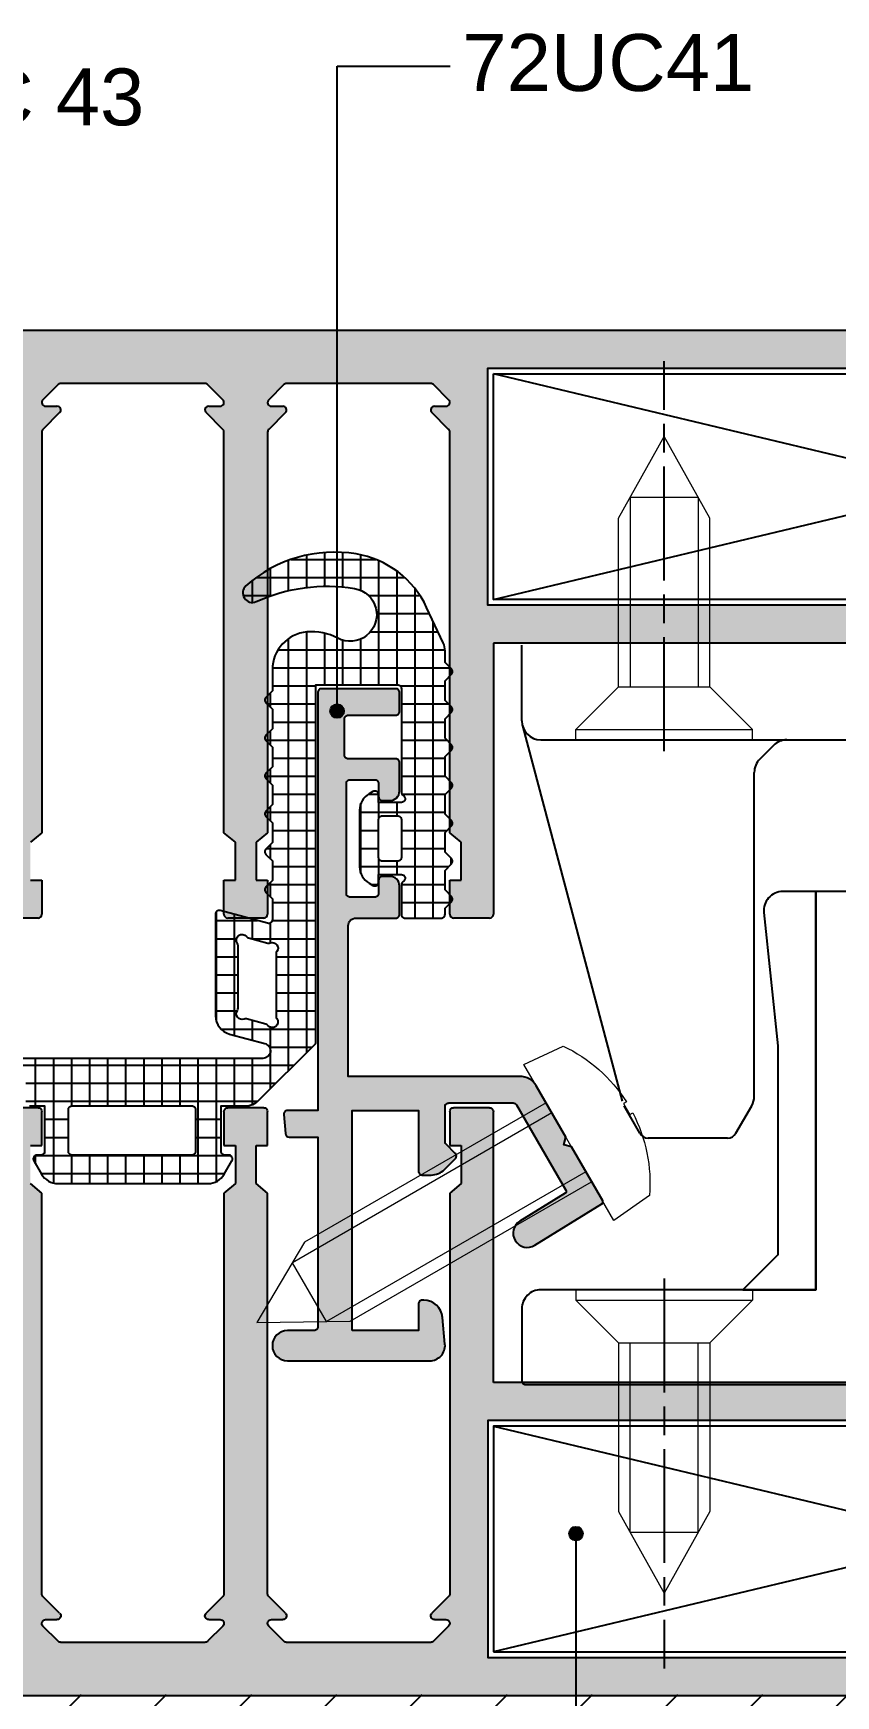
# Model space of a CAD drawing. Header units: millimetres. Extents: x -624 to 1947, y 11274 to 11571.
# Drawn here: x 183.3 to 225.6, y 11347 to 11434.7 of the extents above; entities that cross this region are included whole.
import ezdxf

# ---------------------------------------------------------------- set-up
doc = ezdxf.new("R2010")
doc.units = ezdxf.units.MM
doc.linetypes.add('AM_ISO08W050', pattern=[18, 12, -1.5, 3, -1.5])
doc.linetypes.add('AM_ISO08W050x2', pattern=[9, 6, -0.75, 1.5, -0.75])
for name, color, linetype in [('6', 11, 'Continuous'), ('AKSESUAR', 7, 'Continuous'), ('AM_7N', 4, 'AM_ISO08W050'), ('Antet', 7, 'Continuous'), ('FITIL', 11, 'Continuous'), ('mennteşe_k', 5, 'Continuous'), ('nokta', 140, 'Continuous')]:
    doc.layers.add(name, color=color, linetype=linetype)
doc.styles.get("Standard").update_dxf_attribs({"font": 'arial.ttf'})

# ---------------------------------------------------------------- blocks, each defined once
blk = doc.blocks.new('110split')
at = {"color": 0}
for p, q in [((1086.142, -439.775), (1195.942, -439.775)), ((1109, -442.633), (1108.2, -443.433)), ((1116.742, -442.575), (1109.142, -442.575)), ((1117.683, -443.433), (1116.883, -442.633)), ((1120.9, -442.633), (1120.1, -443.433)), ((1128.642, -442.575), (1121.042, -442.575)), ((1129.583, -443.433), (1128.783, -442.633)), ((1109.083, -444.116), (1108.2, -444.999)), ((1108.342, -443.775), (1108.942, -443.775)), ((1117.683, -444.999), (1116.8, -444.116)), ((1116.942, -443.775), (1117.542, -443.775)), ((1120.983, -444.116), (1120.1, -444.999)), ((1120.242, -443.775), (1120.842, -443.775)), ((1129.583, -444.999), (1128.7, -444.116)), ((1128.842, -443.775), (1129.442, -443.775)), ((1108.142, -445.14), (1108.142, -466.271)), ((1117.742, -466.271), (1117.742, -445.14)), ((1120.042, -445.14), (1120.042, -466.271)), ((1129.642, -466.271), (1129.642, -445.14)), ((1182.042, -456.275), (1131.942, -456.275)), ((1131.942, -456.275), (1131.942, -470.575)), ((1108.142, -466.271), (1107.542, -466.775)), ((1118.342, -466.775), (1117.742, -466.271)), ((1120.042, -466.271), (1119.442, -466.775)), ((1130.242, -466.775), (1129.642, -466.271)), ((1118.342, -468.775), (1118.342, -466.775)), ((1119.442, -466.775), (1119.442, -468.775)), ((1130.242, -468.775), (1130.242, -466.775)), ((1107.542, -468.775), (1108.142, -468.775)), ((1108.142, -468.775), (1108.142, -470.575)), ((1117.742, -470.575), (1117.742, -468.775)), ((1117.742, -468.775), (1118.342, -468.775)), ((1119.442, -468.775), (1120.042, -468.775)), ((1120.042, -468.775), (1120.042, -470.575)), ((1129.642, -470.575), (1129.642, -468.775)), ((1129.642, -468.775), (1130.242, -468.775)), ((1107.942, -470.775), (1104.826, -470.775)), ((1119.842, -470.775), (1117.942, -470.775)), ((1131.742, -470.775), (1129.842, -470.775))]:
    blk.add_line(p, q, dxfattribs=at)
blk.add_lwpolyline([(1182.042, -454.275), (1131.642, -454.275), (1131.642, -441.775), (1182.042, -441.775)], close=True, dxfattribs=at)
for centre, start, end in [((1109.142, -442.775), 90, 135), ((1116.742, -442.775), 45, 90), ((1121.042, -442.775), 90, 135), ((1128.642, -442.775), 45, 90), ((1108.342, -443.575), 135, 270), ((1117.542, -443.575), 270, 45), ((1120.242, -443.575), 135, 270), ((1129.442, -443.575), 270, 45), ((1108.942, -443.975), 315, 90), ((1116.942, -443.975), 90, 225), ((1120.842, -443.975), 315, 90), ((1128.842, -443.975), 90, 225), ((1108.342, -445.14), 135, 180), ((1117.542, -445.14), 0, 45), ((1120.242, -445.14), 135, 180), ((1129.442, -445.14), 0, 45), ((1107.942, -470.575), 270, 0), ((1117.942, -470.575), 180, 270), ((1119.842, -470.575), 270, 0), ((1129.842, -470.575), 180, 270), ((1131.742, -470.575), 270, 0)]:
    blk.add_arc(centre, 0.2, start, end, dxfattribs=at)
blk = doc.blocks.new('TAKOZ1')
at = {"color": 3}
for p, q in [((711.867, 3.367), (761.667, 15.267)), ((761.667, 3.367), (711.867, 15.267))]:
    blk.add_line(p, q, dxfattribs=at)
blk.add_lwpolyline([(711.867, 15.267), (761.667, 15.267), (761.667, 3.367), (711.867, 3.367)], close=True, dxfattribs=at)
blk = doc.blocks.new('l')
at = {"color": 1, "linetype": 'Continuous', "lineweight": 15}
for p, q in [((-568.239, 12795.159), (-581.916, 12787.263)), ((-566.449, 12792.059), (-580.126, 12784.163)), ((-580.126, 12784.163), (-581.916, 12787.263))]:
    blk.add_line(p, q, dxfattribs=at)
blk.add_lwpolyline([(-568.544, 12795.688), (-581.274, 12788.338), (-583.798, 12784.109), (-578.874, 12784.181), (-566.144, 12791.531), (-568.544, 12795.688), (-569.719, 12797.723), (-567.645, 12798.69, -0.141893), (-564.311, 12795.742), (-564.465, 12795.653), (-564.135, 12795.081), (-563.981, 12795.17, -0.141893), (-563.094, 12790.808), (-564.969, 12789.496), (-566.144, 12791.531)], format="xyb", dxfattribs=at)
blk = doc.blocks.new('83')
at = {"color": 1, "linetype": 'Continuous', "lineweight": 15}
for p, q in [((-576.18, 12794.347), (-573.78, 12798.647)), ((-571.38, 12794.347), (-573.78, 12798.647)), ((-575.57, 12795.44), (-575.57, 12785.447)), ((-575.57, 12795.44), (-571.99, 12795.44)), ((-571.99, 12795.44), (-571.99, 12785.447)), ((-576.18, 12785.447), (-576.18, 12794.347)), ((-571.38, 12785.447), (-571.38, 12794.347)), ((-576.18, 12785.447), (-578.43, 12783.197)), ((-576.18, 12785.447), (-571.38, 12785.447)), ((-571.38, 12785.447), (-569.13, 12783.197)), ((-578.43, 12783.197), (-569.13, 12783.197)), ((-578.43, 12782.647), (-578.43, 12783.197)), ((-578.43, 12782.647), (-569.13, 12782.647)), ((-569.13, 12782.647), (-569.13, 12783.197))]:
    blk.add_line(p, q, dxfattribs=at)

msp = doc.modelspace()

# ---------------------------------------------------------------- hatches: boundary and pattern name
msp.add_hatch(color=9).paths.add_polyline_path([(211.355, 11376.437), (209.795, 11379.139, 0.267949), (208.929, 11379.639), (199.886, 11379.639), (199.886, 11387.589, -0.414214), (200.286, 11387.989), (202.386, 11387.989, 0.414214), (202.586, 11388.189), (202.586, 11389.689, 0.414214), (202.086, 11390.189), (201.686, 11390.189, 0.414214), (201.486, 11389.989), (201.486, 11389.289, -0.414214), (201.286, 11389.089), (199.986, 11389.089, -0.414214), (199.786, 11389.289), (199.786, 11395.089, -0.414214), (199.986, 11395.289), (201.286, 11395.289, -0.414214), (201.486, 11395.089), (201.486, 11394.389, 0.414214), (201.686, 11394.189), (202.086, 11394.189, 0.414214), (202.586, 11394.689), (202.586, 11396.189, 0.414214), (202.386, 11396.389), (199.886, 11396.389, -0.414214), (199.686, 11396.589), (199.686, 11398.489, -0.414214), (199.886, 11398.689), (202.386, 11398.689, 0.414214), (202.586, 11398.889), (202.586, 11399.889, 0.414214), (202.386, 11400.089), (198.486, 11400.089, 0.414214), (198.286, 11399.889), (198.286, 11377.839), (196.686, 11377.839, 0.440011), (196.487, 11377.622), (196.575, 11376.622, 0.388879), (196.774, 11376.439), (198.286, 11376.439), (198.286, 11366.439, -0.414214), (198.086, 11366.239), (196.686, 11366.239, 1), (196.686, 11364.639), (204.186, 11364.639, 0.440011), (204.983, 11365.509), (204.859, 11366.927, 0.388879), (203.863, 11367.839), (203.786, 11367.839, 0.414214), (203.586, 11367.639), (203.586, 11366.239), (200.086, 11366.239), (200.086, 11377.839), (203.586, 11377.839), (203.586, 11374.639, 0.414214), (203.786, 11374.439), (204.255, 11374.439, 0.198912), (204.962, 11374.732), (205.528, 11375.298, 0.414214), (205.528, 11375.581), (205.045, 11376.064, -0.198912), (204.986, 11376.205), (204.986, 11378.039, -0.414214), (205.186, 11378.239), (208.582, 11378.239, -0.267949), (208.756, 11378.139), (211.355, 11373.637, -0.405819), (211.314, 11373.475), (208.935, 11372.009, 1), (209.722, 11370.732), (213.257, 11372.911, 0.405819), (213.297, 11373.073), (211.655, 11375.918), (211.245, 11376.027)])
h = msp.add_hatch()
h.set_pattern_fill('ANSI31', color=256)
h.set_pattern_definition([(45, (793.4177, -1259.8028), (-2.245064, 2.245064), [])])
h.paths.add_polyline_path([(272.779, 11347.048), (161.995, 11347.048), (161.995, 11339.546), (272.779, 11339.546)])
at = {"layer": 'AKSESUAR', "linetype": 'ByBlock'}
h = msp.add_hatch(color=30, dxfattribs=at)
h.paths.add_polyline_path([(271.536, 11418.989), (161.736, 11418.989, 0.414214), (161.536, 11418.789), (161.536, 11416.989), (161.883, 11416.789), (162.336, 11416.789, 0.414214), (162.536, 11416.989), (162.536, 11417.585, -0.50381), (162.924, 11417.872, -0.740532), (162.924, 11412.707, -0.50381), (162.536, 11412.994), (162.536, 11413.589, 0.414214), (162.336, 11413.789), (161.883, 11413.789), (161.536, 11413.589), (161.536, 11396.689, 0.414214), (161.736, 11396.489), (162.224, 11396.489), (162.536, 11396.989), (162.849, 11396.489), (164.024, 11396.489), (164.336, 11396.989), (164.649, 11396.489), (165.824, 11396.489), (166.136, 11396.989), (166.449, 11396.489), (167.624, 11396.489), (167.936, 11396.989), (168.249, 11396.489), (169.019, 11396.489), (169.819, 11397.289), (171.236, 11397.289, -0.414214), (172.236, 11396.289), (172.236, 11393.489, -0.414214), (171.236, 11392.489), (169.149, 11392.489), (168.836, 11391.989), (168.524, 11392.489), (167.349, 11392.489), (167.036, 11391.989), (166.724, 11392.489), (165.549, 11392.489), (165.236, 11391.989), (164.924, 11392.489), (163.749, 11392.489), (163.436, 11391.989), (163.124, 11392.489), (162.036, 11392.489), (161.536, 11391.989), (161.536, 11388.189, 0.414214), (161.736, 11387.989), (163.036, 11387.989, 0.414214), (163.236, 11388.189), (163.236, 11390.089, -0.421164), (163.646, 11390.489), (172.092, 11390.289, -0.407297), (172.336, 11390.039), (172.336, 11388.189, 0.414214), (172.536, 11387.989), (175.052, 11387.989), (175.236, 11388.309), (175.236, 11388.789, 0.414214), (175.036, 11388.989), (173.936, 11388.989, -0.414214), (173.736, 11389.189), (173.736, 11390.989), (174.636, 11392.919), (174.636, 11396.889), (181.736, 11396.889), (181.736, 11389.189, -0.414214), (181.536, 11388.989), (180.436, 11388.989, 0.414214), (180.236, 11388.789), (180.236, 11388.309), (180.421, 11387.989), (183.536, 11387.989, 0.414214), (183.736, 11388.189), (183.736, 11389.989), (183.136, 11389.989), (183.136, 11391.989), (183.736, 11392.493), (183.736, 11413.707), (184.678, 11414.648, 0.668179), (184.536, 11414.989), (183.936, 11414.989, -0.668179), (183.795, 11415.331), (184.653, 11416.189), (192.419, 11416.189), (193.278, 11415.331, -0.668179), (193.136, 11414.989), (192.536, 11414.989, 0.668179), (192.395, 11414.648), (193.336, 11413.707), (193.336, 11392.493), (193.936, 11391.989), (193.936, 11389.989), (193.336, 11389.989), (193.336, 11388.189, 0.414214), (193.536, 11387.989), (195.436, 11387.989, 0.414214), (195.636, 11388.189), (195.636, 11389.989), (195.036, 11389.989), (195.036, 11391.989), (195.636, 11392.493), (195.636, 11413.707), (196.578, 11414.648, 0.668179), (196.436, 11414.989), (195.836, 11414.989, -0.668179), (195.695, 11415.331), (196.553, 11416.189), (204.319, 11416.189), (205.178, 11415.331, -0.668179), (205.036, 11414.989), (204.436, 11414.989, 0.668179), (204.295, 11414.648), (205.236, 11413.707), (205.236, 11392.493), (205.836, 11391.989), (205.836, 11389.989), (205.236, 11389.989), (205.236, 11388.189, 0.414214), (205.436, 11387.989), (207.336, 11387.989, 0.414214), (207.536, 11388.189), (207.536, 11402.489), (257.636, 11402.489), (257.636, 11388.189, 0.414214), (257.836, 11387.989), (259.436, 11387.989, 0.414214), (259.636, 11388.189), (259.636, 11389.989), (259.036, 11389.989), (259.036, 11391.989), (259.636, 11392.493), (259.636, 11413.707), (260.578, 11414.648, 0.668179), (260.436, 11414.989), (259.836, 11414.989, -0.668179), (259.695, 11415.331), (260.553, 11416.189), (268.319, 11416.189), (269.178, 11415.331, -0.668179), (269.036, 11414.989), (268.436, 11414.989, 0.668179), (268.295, 11414.648), (269.236, 11413.707), (269.236, 11392.493), (269.836, 11391.989), (269.836, 11389.989), (269.236, 11389.989), (269.236, 11388.189, 0.414214), (269.436, 11387.989), (271.336, 11387.989, 0.414214), (271.536, 11388.189)])
h.paths.add_polyline_path([(257.636, 11416.989), (257.636, 11404.489), (207.236, 11404.489), (207.236, 11416.989)], flags=16)
h.paths.add_polyline_path([(181.736, 11416.789), (181.736, 11412.865), (179.808, 11411.247, 0.700208), (179.936, 11410.894), (181.736, 11410.894), (181.736, 11398.989), (163.536, 11398.989), (163.536, 11410.894), (166.436, 11410.894, 0.414214), (166.836, 11411.294), (166.836, 11416.789, -0.414214), (167.036, 11416.989), (181.536, 11416.989, -0.414214)], flags=16)
h = msp.add_hatch(color=30, dxfattribs=at)
h.paths.add_polyline_path([(271.536, 11346.989), (161.736, 11346.989, -0.414214), (161.536, 11347.189), (161.536, 11348.989), (161.883, 11349.189), (162.336, 11349.189, -0.414214), (162.536, 11348.989), (162.536, 11348.394, 0.50381), (162.924, 11348.107, 0.740532), (162.924, 11353.272, 0.50381), (162.536, 11352.985), (162.536, 11352.389, -0.414214), (162.336, 11352.189), (161.883, 11352.189), (161.536, 11352.389), (161.536, 11369.289, -0.414214), (161.736, 11369.489), (162.224, 11369.489), (162.536, 11368.989), (162.849, 11369.489), (164.024, 11369.489), (164.336, 11368.989), (164.649, 11369.489), (165.824, 11369.489), (166.136, 11368.989), (166.449, 11369.489), (167.624, 11369.489), (167.936, 11368.989), (168.249, 11369.489), (169.019, 11369.489), (169.819, 11368.689), (171.236, 11368.689, 0.414214), (172.236, 11369.689), (172.236, 11372.489, 0.414214), (171.236, 11373.489), (169.149, 11373.489), (168.836, 11373.989), (168.524, 11373.489), (167.349, 11373.489), (167.036, 11373.989), (166.724, 11373.489), (165.549, 11373.489), (165.236, 11373.989), (164.924, 11373.489), (163.749, 11373.489), (163.436, 11373.989), (163.124, 11373.489), (162.036, 11373.489), (161.536, 11373.989), (161.536, 11377.789, -0.414214), (161.736, 11377.989), (163.036, 11377.989, -0.414214), (163.236, 11377.789), (163.236, 11375.889, 0.421164), (163.646, 11375.49), (172.092, 11375.689, 0.407297), (172.336, 11375.94), (172.336, 11377.789, -0.414214), (172.536, 11377.989), (175.052, 11377.989), (175.236, 11377.67), (175.236, 11377.189, -0.414214), (175.036, 11376.989), (173.936, 11376.989, 0.414214), (173.736, 11376.789), (173.736, 11374.989), (174.636, 11373.059), (174.636, 11369.089), (181.736, 11369.089), (181.736, 11376.789, 0.414214), (181.536, 11376.989), (180.436, 11376.989, -0.414214), (180.236, 11377.189), (180.236, 11377.67), (180.421, 11377.989), (183.536, 11377.989, -0.414214), (183.736, 11377.789), (183.736, 11375.989), (183.136, 11375.989), (183.136, 11373.989), (183.736, 11373.486), (183.736, 11352.272), (184.678, 11351.331, -0.668179), (184.536, 11350.989), (183.936, 11350.989, 0.668179), (183.795, 11350.648), (184.653, 11349.789), (192.419, 11349.789), (193.278, 11350.648, 0.668179), (193.136, 11350.989), (192.536, 11350.989, -0.668179), (192.395, 11351.331), (193.336, 11352.272), (193.336, 11373.486), (193.936, 11373.989), (193.936, 11375.989), (193.336, 11375.989), (193.336, 11377.789, -0.414214), (193.536, 11377.989), (195.436, 11377.989, -0.414214), (195.636, 11377.789), (195.636, 11375.989), (195.036, 11375.989), (195.036, 11373.989), (195.636, 11373.486), (195.636, 11352.272), (196.578, 11351.331, -0.668179), (196.436, 11350.989), (195.836, 11350.989, 0.668179), (195.695, 11350.648), (196.553, 11349.789), (204.319, 11349.789), (205.178, 11350.648, 0.668179), (205.036, 11350.989), (204.436, 11350.989, -0.668179), (204.295, 11351.331), (205.236, 11352.272), (205.236, 11373.486), (205.836, 11373.989), (205.836, 11375.989), (205.236, 11375.989), (205.236, 11377.789, -0.414214), (205.436, 11377.989), (207.336, 11377.989, -0.414214), (207.536, 11377.789), (207.536, 11363.489), (257.636, 11363.489), (257.636, 11377.789, -0.414214), (257.836, 11377.989), (259.436, 11377.989, -0.414214), (259.636, 11377.789), (259.636, 11375.989), (259.036, 11375.989), (259.036, 11373.989), (259.636, 11373.486), (259.636, 11352.272), (260.578, 11351.331, -0.668179), (260.436, 11350.989), (259.836, 11350.989, 0.668179), (259.695, 11350.648), (260.553, 11349.789), (268.319, 11349.789), (269.178, 11350.648, 0.668179), (269.036, 11350.989), (268.436, 11350.989, -0.668179), (268.295, 11351.331), (269.236, 11352.272), (269.236, 11373.486), (269.836, 11373.989), (269.836, 11375.989), (269.236, 11375.989), (269.236, 11377.789, -0.414214), (269.436, 11377.989), (271.336, 11377.989, -0.414214), (271.536, 11377.789)])
h.paths.add_polyline_path([(257.636, 11348.989), (257.636, 11361.489), (207.236, 11361.489), (207.236, 11348.989)], flags=16)
h.paths.add_polyline_path([(181.736, 11349.189), (181.736, 11353.114), (179.808, 11354.732, -0.700208), (179.936, 11355.085), (181.736, 11355.085), (181.736, 11366.989), (163.536, 11366.989), (163.536, 11355.085), (166.436, 11355.085, -0.414214), (166.836, 11354.685), (166.836, 11349.189, 0.414214), (167.036, 11348.989), (181.536, 11348.989, 0.414214)], flags=16)
at = {"layer": 'Antet'}
h = msp.add_hatch(color=0, dxfattribs=at)
h.set_gradient(color1=(77, 0, 0))
edge = h.paths.add_edge_path()
edge.add_arc((199.299, 11398.909), 0.362, 0, 360)
h = msp.add_hatch(dxfattribs=at)
h.set_pattern_fill('LINE', color=0, scale=0.5, angle=45, style=0)
h.set_pattern_definition([(45, (1238.24587, 11319.69611), (-0.044194174, 0.044194174), [])])
edge = h.paths.add_edge_path()
edge.add_arc((211.89, 11355.525), 0.362, 0, 360)
at = {"layer": 'FITIL'}
h = msp.add_hatch(dxfattribs=at)
h.set_pattern_fill('NET', color=256, scale=0.3, style=0)
h.set_pattern_definition([(0, (466.3012, -1354.6916), (0, 0.9525), []), (90, (466.3012, -1354.6916), (-0.9525, 1e-16), [])])
h.paths.add_polyline_path([(195.179, 11378.382), (198.128, 11381.331, 0.198912), (198.186, 11381.472), (198.186, 11400.289), (202.486, 11400.289, -0.414214), (202.686, 11400.089), (202.686, 11394.636, 0.267949), (202.786, 11394.463, -0.767327), (202.686, 11394.089), (201.486, 11394.089), (201.486, 11394.489, 0.57735), (201.186, 11394.663), (200.986, 11394.547, 0.267949), (200.486, 11393.681), (200.486, 11390.698, 0.267949), (200.986, 11389.832), (201.186, 11389.716, 0.57735), (201.486, 11389.889), (201.486, 11390.289), (202.686, 11390.289, -0.767327), (202.786, 11389.916, 0.267949), (202.686, 11389.743), (202.686, 11388.189, 0.414214), (202.886, 11387.989), (204.786, 11387.989, 0.414214), (204.986, 11388.189), (204.986, 11388.507), (205.328, 11388.848, 0.414214), (205.328, 11389.131), (204.986, 11389.472), (204.986, 11390.507), (205.328, 11390.848, 0.414214), (205.328, 11391.131), (204.986, 11391.472), (204.986, 11392.507), (205.328, 11392.848, 0.414214), (205.328, 11393.131), (204.986, 11393.472), (204.986, 11394.507), (205.328, 11394.848, 0.414214), (205.328, 11395.131), (204.986, 11395.472), (204.986, 11396.507), (205.328, 11396.848, 0.414214), (205.328, 11397.131), (204.986, 11397.472), (204.986, 11398.507), (205.328, 11398.848, 0.414214), (205.328, 11399.131), (204.986, 11399.472), (204.986, 11400.507), (205.328, 11400.848, 0.414214), (205.328, 11401.131), (204.986, 11401.472), (204.986, 11402.077, 0.109518), (204.893, 11402.499), (204.018, 11404.375, 0.247183), (200.308, 11407.194, 0.227201), (194.497, 11405.513, 0.859224), (195.037, 11404.684, -0.148216), (200.213, 11405.371, -1.178156), (199.329, 11402.753, 0.145677), (197.707, 11403.081, 0.388151), (195.886, 11401.089), (195.886, 11399.972), (195.545, 11399.631, 0.414214), (195.545, 11399.348), (195.886, 11399.007), (195.886, 11397.972), (195.545, 11397.631, 0.414214), (195.545, 11397.348), (195.886, 11397.007), (195.886, 11395.972), (195.545, 11395.631, 0.414214), (195.545, 11395.348), (195.886, 11395.007), (195.886, 11393.972), (195.545, 11393.631, 0.414214), (195.545, 11393.348), (195.886, 11393.007), (195.886, 11391.972), (195.545, 11391.631, 0.414214), (195.545, 11391.348), (195.886, 11391.007), (195.886, 11389.972), (195.545, 11389.631, 0.414214), (195.545, 11389.348), (195.886, 11389.007), (195.886, 11387.907, -0.493145), (195.635, 11387.714), (193.138, 11388.383, 0.493145), (192.886, 11388.19), (192.886, 11382.841, 0.339454), (193.627, 11381.875), (195.49, 11381.376, -0.876976), (195.386, 11380.589), (181.136, 11380.589, 0.160487), (180.542, 11380.394), (178.233, 11378.687, -0.32946), (177.639, 11378.687), (175.331, 11380.394, 0.160487), (174.736, 11380.589), (173.6, 11380.589, -0.315299), (172.661, 11381.247), (169.651, 11389.515, 0.221695), (168.456, 11390.711), (166.142, 11391.553, 1), (165.731, 11390.426), (167.943, 11389.621, -0.244698), (168.567, 11388.94), (170.467, 11381.848, -0.489206), (169.514, 11380.589), (130.532, 11380.095), (131.139, 11382.357, 0.414214), (130.149, 11384.072), (128.267, 11384.576, 0.414214), (127.778, 11384.293), (127.7, 11384.003, 0.414214), (127.983, 11383.513), (129.767, 11383.035, -0.414214), (129.909, 11382.79), (129.169, 11380.031, -0.339454), (128.203, 11379.289), (126.086, 11379.289, -0.39896), (125.088, 11380.237), (124.879, 11384.21, 0.900404), (124.085, 11384.252), (123.577, 11381.043, -0.202034), (122.757, 11379.724), (118.113, 11376.434, 0.912212), (118.412, 11375.917), (122.504, 11377.808, 0.202229), (122.609, 11377.923, -0.56776), (123.283, 11378.058, 0.211717), (123.437, 11377.989), (124.84, 11377.989, 0.267949), (125.013, 11378.089, -0.767327), (125.386, 11377.989), (125.386, 11376.789), (124.986, 11376.789, 0.57735), (124.813, 11376.489), (124.929, 11376.289, 0.267949), (125.795, 11375.789), (127.878, 11375.789, 0.267949), (128.744, 11376.289), (128.859, 11376.489, 0.57735), (128.686, 11376.789), (128.286, 11376.789), (128.286, 11377.989, -0.767327), (128.659, 11378.089, 0.267949), (128.833, 11377.989), (129.661, 11377.989, 0.339454), (130.048, 11378.286), (130.129, 11378.589), (172.935, 11379.133, -0.404149), (173.137, 11378.942, 0.856324), (175.102, 11378.731), (175.158, 11378.938, -0.528747), (175.47, 11379.047), (177.045, 11377.883, 0.32946), (178.828, 11377.883), (181.136, 11379.589), (182.686, 11379.589, -0.414214), (182.886, 11379.389), (182.886, 11378.289, 0.414214), (183.086, 11378.089), (183.886, 11378.089), (183.886, 11375.689, -0.414214), (183.686, 11375.489), (183.486, 11375.489, 0.57735), (183.313, 11375.189), (183.717, 11374.489, 0.267949), (184.583, 11373.989), (192.489, 11373.989, 0.267949), (193.355, 11374.489), (193.759, 11375.189, 0.57735), (193.586, 11375.489), (193.386, 11375.489, -0.414214), (193.186, 11375.689), (193.186, 11378.089), (194.472, 11378.089, 0.198912)])
h.paths.add_polyline_path([(194.046, 11383.121, 0.162278), (194.086, 11383.241), (194.086, 11386.533, 0.162278), (194.046, 11386.653, -0.989063), (194.522, 11387.018, 0.162278), (194.628, 11386.948), (195.648, 11386.675, 0.162278), (195.775, 11386.682, -0.758627), (196.126, 11386.224, 0.162278), (196.086, 11386.104), (196.086, 11382.812, 0.162278), (196.126, 11382.692, -0.989063), (195.65, 11382.327, 0.162278), (195.545, 11382.396), (194.524, 11382.67, 0.162278), (194.398, 11382.662, -0.758627)], flags=16)
h.paths.add_polyline_path([(126.086, 11377.789, -0.414214), (126.286, 11377.989), (127.386, 11377.989, -0.414214), (127.586, 11377.789), (127.586, 11376.989, -0.414214), (127.386, 11376.789), (126.286, 11376.789, -0.414214), (126.086, 11376.989)], flags=16)
h.paths.add_polyline_path([(185.186, 11375.689), (185.186, 11377.889, -0.414214), (185.386, 11378.089), (191.686, 11378.089, -0.414214), (191.886, 11377.889), (191.886, 11375.689, -0.414214), (191.686, 11375.489), (185.386, 11375.489, -0.414214)], flags=16)
h.paths.add_polyline_path([(201.486, 11393.189, -0.414214), (201.686, 11393.389), (202.486, 11393.389, -0.414214), (202.686, 11393.189), (202.686, 11391.189, -0.414214), (202.486, 11390.989), (201.686, 11390.989, -0.414214), (201.486, 11391.189)], flags=16)

# ---------------------------------------------------------------- linework, layer by layer
at = {"color": 140}
for p, q in [((199.299, 11398.909), (199.299, 11432.923)), ((199.299, 11432.923), (205.265, 11432.923))]:
    msp.add_line(p, q, dxfattribs=at)
at = {"color": 3, "linetype": 'Continuous', "lineweight": 15}
for p, q in [((209.795, 11379.139), (211.355, 11376.437)), ((211.355, 11373.637), (208.756, 11378.139)), ((211.245, 11376.027), (211.355, 11376.437)), ((211.245, 11376.027), (211.655, 11375.918)), ((211.655, 11375.918), (213.297, 11373.073))]:
    msp.add_line(p, q, dxfattribs=at)
at = {"color": 11}
msp.add_lwpolyline([(183.086, 11378.089), (183.886, 11378.089), (183.886, 11375.689, -0.414214), (183.686, 11375.489), (183.486, 11375.489, 0.57735), (183.313, 11375.189), (183.717, 11374.489, 0.267949), (184.583, 11373.989), (192.489, 11373.989, 0.267949), (193.355, 11374.489), (193.759, 11375.189, 0.57735), (193.586, 11375.489), (193.386, 11375.489, -0.414214), (193.186, 11375.689), (193.186, 11378.089), (194.472, 11378.089, 0.198912), (195.179, 11378.382), (198.128, 11381.331, 0.198912), (198.186, 11381.472), (198.186, 11400.289), (202.486, 11400.289, -0.414214), (202.686, 11400.089), (202.686, 11394.636, 0.267949), (202.786, 11394.463, -0.767327), (202.686, 11394.089), (201.486, 11394.089), (201.486, 11394.489, 0.57735), (201.186, 11394.663), (200.986, 11394.547, 0.267949), (200.486, 11393.681), (200.486, 11390.698, 0.267949), (200.986, 11389.832), (201.186, 11389.716, 0.57735), (201.486, 11389.889), (201.486, 11390.289), (202.686, 11390.289, -0.767327), (202.786, 11389.916, 0.267949), (202.686, 11389.743), (202.686, 11388.189, 0.414214), (202.886, 11387.989), (204.786, 11387.989, 0.414214), (204.986, 11388.189), (204.986, 11388.507), (205.328, 11388.848, 0.414214), (205.328, 11389.131), (204.986, 11389.472), (204.986, 11390.507), (205.328, 11390.848, 0.414214), (205.328, 11391.131), (204.986, 11391.472), (204.986, 11392.507), (205.328, 11392.848, 0.414214), (205.328, 11393.131), (204.986, 11393.472), (204.986, 11394.507), (205.328, 11394.848, 0.414214), (205.328, 11395.131), (204.986, 11395.472), (204.986, 11396.507), (205.328, 11396.848, 0.414214), (205.328, 11397.131), (204.986, 11397.472), (204.986, 11398.507), (205.328, 11398.848, 0.414214), (205.328, 11399.131), (204.986, 11399.472), (204.986, 11400.507), (205.328, 11400.848, 0.414214), (205.328, 11401.131), (204.986, 11401.472), (204.986, 11402.077, 0.109518), (204.893, 11402.499), (204.018, 11404.375, 0.247183), (200.308, 11407.194, 0.227201), (194.497, 11405.513, 0.859224), (195.037, 11404.684, -0.148216), (200.213, 11405.371, -1.178156), (199.329, 11402.753, 0.145677), (197.707, 11403.081, 0.388151), (195.886, 11401.089), (195.886, 11399.972), (195.545, 11399.631, 0.414214), (195.545, 11399.348), (195.886, 11399.007), (195.886, 11397.972), (195.545, 11397.631, 0.414214), (195.545, 11397.348), (195.886, 11397.007), (195.886, 11395.972), (195.545, 11395.631, 0.414214), (195.545, 11395.348), (195.886, 11395.007), (195.886, 11393.972), (195.545, 11393.631, 0.414214), (195.545, 11393.348), (195.886, 11393.007), (195.886, 11391.972), (195.545, 11391.631, 0.414214), (195.545, 11391.348), (195.886, 11391.007), (195.886, 11389.972), (195.545, 11389.631, 0.414214), (195.545, 11389.348), (195.886, 11389.007), (195.886, 11387.907, -0.493145), (195.635, 11387.714), (193.138, 11388.383, 0.493145), (192.886, 11388.19), (192.886, 11382.841, 0.339454), (193.627, 11381.875), (195.49, 11381.376, -0.876976), (195.386, 11380.589), (181.136, 11380.589, 0.160487)], format="xyb", dxfattribs=at)
at = {"color": 0}
msp.add_lwpolyline([(200.086, 11366.239), (200.086, 11377.839), (203.586, 11377.839), (203.586, 11374.639, 0.414214), (203.786, 11374.439), (204.255, 11374.439, 0.198912), (204.962, 11374.732), (205.528, 11375.298, 0.414214), (205.528, 11375.581), (205.045, 11376.064, -0.198912), (204.986, 11376.205), (204.986, 11378.039, -0.414214), (205.186, 11378.239), (208.582, 11378.239, -0.267949), (208.756, 11378.139), (211.355, 11373.637, -0.405819), (211.314, 11373.475), (208.935, 11372.009, 1), (209.722, 11370.732), (213.257, 11372.911, 0.405819), (213.297, 11373.073), (211.655, 11375.918), (211.245, 11376.027), (211.355, 11376.437), (209.795, 11379.139, 0.267949), (208.929, 11379.639), (199.886, 11379.639), (199.886, 11387.589, -0.414214), (200.286, 11387.989), (202.386, 11387.989, 0.414214), (202.586, 11388.189), (202.586, 11389.689, 0.414214), (202.086, 11390.189), (201.686, 11390.189, 0.414214), (201.486, 11389.989), (201.486, 11389.289, -0.414214), (201.286, 11389.089), (199.986, 11389.089, -0.414214), (199.786, 11389.289), (199.786, 11395.089, -0.414214), (199.986, 11395.289), (201.286, 11395.289, -0.414214), (201.486, 11395.089), (201.486, 11394.389, 0.414214), (201.686, 11394.189), (202.086, 11394.189, 0.414214), (202.586, 11394.689), (202.586, 11396.189, 0.414214), (202.386, 11396.389), (199.886, 11396.389, -0.414214), (199.686, 11396.589), (199.686, 11398.489, -0.414214), (199.886, 11398.689), (202.386, 11398.689, 0.414214), (202.586, 11398.889), (202.586, 11399.889, 0.414214), (202.386, 11400.089), (198.486, 11400.089, 0.414214), (198.286, 11399.889), (198.286, 11377.839), (196.686, 11377.839, 0.440011), (196.487, 11377.622), (196.575, 11376.622, 0.388879), (196.774, 11376.439), (198.286, 11376.439), (198.286, 11366.439, -0.414214), (198.086, 11366.239), (196.686, 11366.239, 1), (196.686, 11364.639), (204.186, 11364.639, 0.440011), (204.983, 11365.509), (204.859, 11366.927, 0.388879), (203.863, 11367.839), (203.786, 11367.839, 0.414214), (203.586, 11367.639), (203.586, 11366.239)], format="xyb", close=True, dxfattribs=at)
at = {"color": 11}
for points in [[(201.486, 11393.189, -0.414214), (201.686, 11393.389), (202.486, 11393.389, -0.414214), (202.686, 11393.189), (202.686, 11391.189, -0.414214), (202.486, 11390.989), (201.686, 11390.989, -0.414214), (201.486, 11391.189)], [(194.046, 11383.121, 0.162278), (194.086, 11383.241), (194.086, 11386.533, 0.162278), (194.046, 11386.653, -0.989063), (194.522, 11387.018, 0.162278), (194.628, 11386.948), (195.648, 11386.675, 0.162278), (195.775, 11386.682, -0.758627), (196.126, 11386.224, 0.162278), (196.086, 11386.104), (196.086, 11382.812, 0.162278), (196.126, 11382.692, -0.989063), (195.65, 11382.327, 0.162278), (195.545, 11382.396), (194.524, 11382.67, 0.162278), (194.398, 11382.662, -0.758627)], [(185.136, 11375.689), (185.136, 11377.889, -0.414214), (185.336, 11378.089), (191.636, 11378.089, -0.414214), (191.836, 11377.889), (191.836, 11375.689, -0.414214), (191.636, 11375.489), (185.336, 11375.489, -0.414214)]]:
    msp.add_lwpolyline(points, format="xyb", close=True, dxfattribs=at)
at = {"color": 3, "linetype": 'Continuous', "lineweight": 15}
msp.add_arc((208.929, 11378.639), 1, 30, 90, dxfattribs=at)
at = {"layer": '6'}
msp.add_line((186.477, 11346.989), (266.477, 11346.989), dxfattribs=at)
at = {"layer": 'AM_7N', "linetype": 'AM_ISO08W050x2'}
for p, q in [((216.536, 11396.802), (216.536, 11417.362)), ((216.536, 11368.977), (216.536, 11348.417))]:
    msp.add_line(p, q, dxfattribs=at)
at = {"layer": 'Antet', "color": 0}
for centre in [(199.299, 11398.909), (211.89, 11355.525)]:
    msp.add_circle(centre, 0.362, dxfattribs=at)
at = {"layer": 'mennteşe_k'}
for p, q in [((209.036, 11398.389), (209.036, 11402.389)), ((209.07, 11398.133), (214.32, 11378.333)), ((210.036, 11397.389), (256.536, 11397.389)), ((222.296, 11397.097), (221.579, 11396.379)), ((221.286, 11378.589), (221.286, 11395.672)), ((215.257, 11376.639), (214.42, 11378.089)), ((220.315, 11376.639), (221.152, 11378.089)), ((219.882, 11376.389), (215.69, 11376.389))]:
    msp.add_line(p, q, dxfattribs=at)
for points in [[(257.536, 11367.389, 0.414214), (256.536, 11368.389), (242.036, 11368.389), (242.036, 11389.389), (240.036, 11389.389), (240.036, 11368.389), (226.536, 11368.389), (226.536, 11389.389), (224.536, 11389.389), (224.536, 11368.389), (210.036, 11368.389, 0.414214), (209.036, 11367.389), (209.036, 11363.589, 0.414214), (209.236, 11363.389), (257.336, 11363.389, 0.414214), (257.536, 11363.589)], [(224.536, 11389.389), (222.786, 11389.389, 0.445229), (221.792, 11388.285), (222.531, 11381.253, -0.026186), (222.536, 11381.149), (222.536, 11370.322, -0.198912), (222.478, 11370.181), (221.786, 11369.489), (220.686, 11368.389), (224.536, 11368.389)]]:
    msp.add_lwpolyline(points, format="xyb", close=True, dxfattribs=at)
for centre, radius, start, end in [((210.036, 11398.389), 1, 180, 270), ((223.003, 11396.389), 1, 90, 135), ((222.286, 11395.672), 1, 135, 180), ((220.286, 11378.589), 1, 330, 0), ((215.69, 11376.889), 0.5, 210, 270), ((219.882, 11376.889), 0.5, 270, 330)]:
    msp.add_arc(centre, radius, start, end, dxfattribs=at)
at = {"layer": 'nokta'}
msp.add_line((211.89, 11355.525), (211.89, 11333.585), dxfattribs=at)

# ---------------------------------------------------------------- block references
at = {"color": 3}
msp.add_blockref('TAKOZ1', (-504.331, 11401.422), dxfattribs=at)
at = {"rotation": 360}
msp.add_blockref('83', (790.317, -1385.257), dxfattribs=at)
msp.add_blockref('l', (778.858, -1417.448))
at = {"xscale": -1, "rotation": 180}
msp.add_blockref('83', (790.317, 24151.036), dxfattribs=at)
at = {"color": 3, "xscale": -1, "rotation": 180}
msp.add_blockref('TAKOZ1', (-504.331, 11364.557), dxfattribs=at)
at = {"layer": 'AKSESUAR', "color": 0, "linetype": 'ByBlock'}
msp.add_blockref('110split', (-924.406, 11858.764), dxfattribs=at)
at = {"layer": 'AKSESUAR', "color": 0, "linetype": 'ByBlock', "xscale": -1, "rotation": 180}
msp.add_blockref('110split', (-924.406, 10907.215), dxfattribs=at)

# ---------------------------------------------------------------- texts
at = {"layer": 'Antet', "char_height": 3, "width": 32.13086, "attachment_point": 1}
for s, insert in [('{\\fArial|b0|i0|c162|p34;72UC41}', (205.904, 11434.613)), ('{\\fArial|b0|i0|c162|p34;72 UC 43}', (171.433, 11432.8))]:
    msp.add_mtext(s, dxfattribs=dict(at, insert=insert))

doc.saveas('drawing.dxf')
